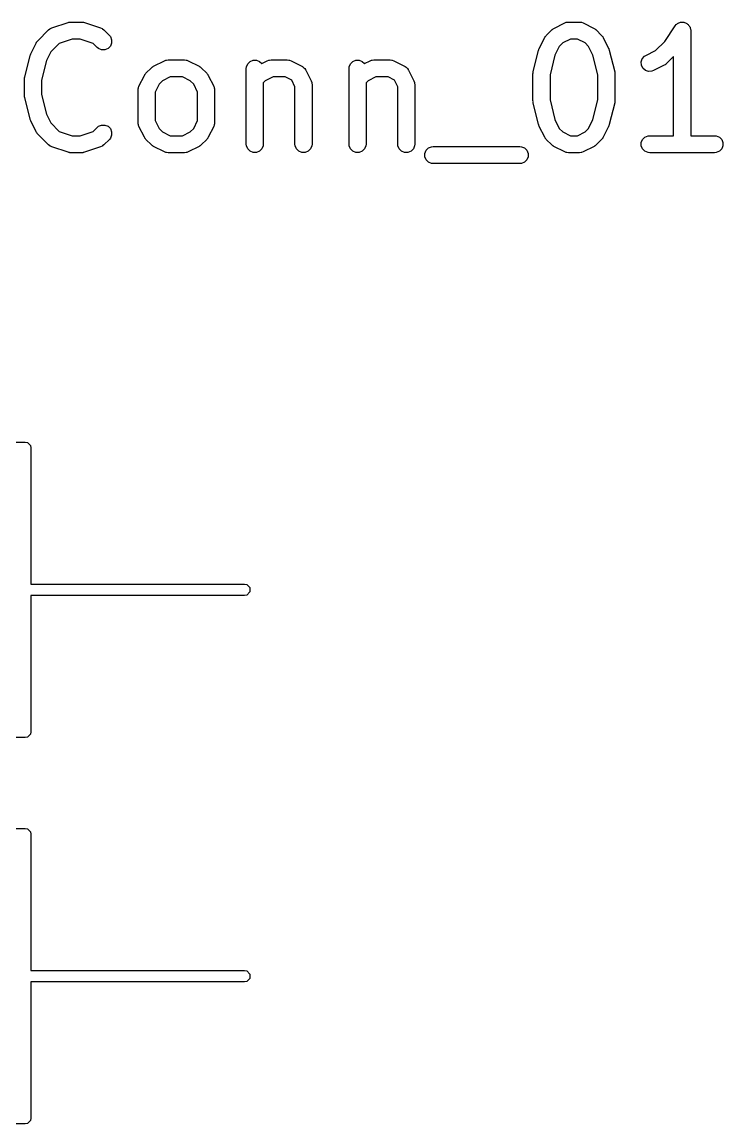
# Model space of a CAD drawing. Extents: x 2.7 to 14.1, y -9.5 to -1.1.
# Drawn here: x 9.9451 to 10.188, y -9.1758 to -8.7941 of the extents above; entities that cross this region are included whole.
import ezdxf

# ---------------------------------------------------------------- set-up
doc = ezdxf.new("R2010")
doc.units = 0
doc.header["$MEASUREMENT"] = 0
doc.layers.add('BLACK', color=7, linetype='CONTINUOUS')

msp = doc.modelspace()

# ---------------------------------------------------------------- linework, layer by layer
at = {"layer": 'BLACK', "linetype": 'CONTINUOUS'}
for p, q in [((9.95546, -8.79615), (9.96109, -8.79427)), ((9.96109, -8.79427), (9.96137, -8.79421)), ((9.96137, -8.79421), (9.96144, -8.79418)), ((9.96144, -8.79418), (9.96155, -8.79417)), ((9.96155, -8.79417), (9.96165, -8.79414)), ((9.96165, -8.79414), (9.96173, -8.79415)), ((9.96173, -8.79415), (9.96202, -8.79412)), ((9.96202, -8.79412), (9.96577, -8.79412)), ((9.96577, -8.79412), (9.96606, -8.79415)), ((9.96606, -8.79415), (9.96614, -8.79414)), ((9.96614, -8.79414), (9.96624, -8.79417)), ((9.96624, -8.79417), (9.96634, -8.79418)), ((9.96634, -8.79418), (9.96642, -8.79421)), ((9.96642, -8.79421), (9.9667, -8.79427)), ((9.9667, -8.79427), (9.97233, -8.79615)), ((10.13318, -8.79443), (10.13372, -8.79422)), ((10.13372, -8.79422), (10.13382, -8.79422)), ((10.13382, -8.79422), (10.13392, -8.79418)), ((10.13392, -8.79418), (10.1345, -8.79412)), ((10.1345, -8.79412), (10.13825, -8.79412)), ((10.13825, -8.79412), (10.13882, -8.79418)), ((10.13882, -8.79418), (10.13892, -8.79422)), ((10.13892, -8.79422), (10.13903, -8.79422)), ((10.13903, -8.79422), (10.13957, -8.79443)), ((10.17249, -8.79451), (10.17274, -8.79434)), ((10.17274, -8.79434), (10.17302, -8.79429)), ((10.17302, -8.79429), (10.17329, -8.79418)), ((10.17329, -8.79418), (10.17358, -8.79418)), ((10.17358, -8.79418), (10.17386, -8.79412)), ((10.17386, -8.79412), (10.17415, -8.79418)), ((10.17415, -8.79418), (10.17444, -8.79418)), ((10.17444, -8.79418), (10.17471, -8.79429)), ((10.17471, -8.79429), (10.17499, -8.79434)), ((10.17499, -8.79434), (10.17524, -8.7945)), ((9.95056, -8.80061), (9.95431, -8.79686)), ((9.95431, -8.79686), (9.95475, -8.79649)), ((9.95475, -8.79649), (9.95485, -8.79645)), ((9.95485, -8.79645), (9.95493, -8.79638)), ((9.95493, -8.79638), (9.95546, -8.79615)), ((9.97233, -8.79615), (9.97286, -8.79638)), ((9.97286, -8.79638), (9.97294, -8.79645)), ((9.97294, -8.79645), (9.97303, -8.79649)), ((9.97303, -8.79649), (9.97348, -8.79686)), ((9.97348, -8.79686), (9.97536, -8.79873)), ((10.12679, -8.79873), (10.12866, -8.79686)), ((10.12866, -8.79686), (10.12889, -8.79667)), ((10.12889, -8.79667), (10.12894, -8.79661)), ((10.12894, -8.79661), (10.12903, -8.79656)), ((10.12903, -8.79656), (10.12911, -8.79649)), ((10.12911, -8.79649), (10.12918, -8.79646)), ((10.12918, -8.79646), (10.12943, -8.79631)), ((10.12943, -8.79631), (10.13318, -8.79443)), ((10.13957, -8.79443), (10.14332, -8.79631)), ((10.14332, -8.79631), (10.14357, -8.79646)), ((10.14357, -8.79646), (10.14364, -8.79649)), ((10.14364, -8.79649), (10.14372, -8.79656)), ((10.14372, -8.79656), (10.14381, -8.79661)), ((10.14381, -8.79661), (10.14386, -8.79667)), ((10.14386, -8.79667), (10.14408, -8.79686)), ((10.14408, -8.79686), (10.14596, -8.79873)), ((10.16782, -8.80081), (10.17141, -8.79543)), ((10.17141, -8.79543), (10.17178, -8.79499)), ((10.17141, -8.79543), (10.17141, -8.79543)), ((10.17141, -8.79543), (10.17141, -8.79543)), ((10.17141, -8.79543), (10.17141, -8.79543)), ((10.17178, -8.79499), (10.17202, -8.79482)), ((10.17202, -8.79482), (10.17223, -8.79462)), ((10.17223, -8.79462), (10.17249, -8.79451)), ((10.17524, -8.7945), (10.17551, -8.79462)), ((10.17551, -8.79462), (10.17571, -8.79482)), ((10.17571, -8.79482), (10.17595, -8.79498)), ((10.17595, -8.79498), (10.17612, -8.79522)), ((10.17612, -8.79522), (10.17632, -8.79543)), ((10.17632, -8.79543), (10.17643, -8.7957)), ((10.17643, -8.7957), (10.17659, -8.79594)), ((10.17659, -8.79594), (10.17665, -8.79623)), ((10.17665, -8.79623), (10.17676, -8.7965)), ((10.17676, -8.7965), (10.17682, -8.79707)), ((10.17682, -8.79707), (10.17682, -8.79707)), ((10.17682, -8.79707), (10.17682, -8.79707)), ((10.17682, -8.79707), (10.17682, -8.79707)), ((10.17682, -8.79707), (10.17682, -8.83349)), ((9.94813, -8.80512), (9.95, -8.80138)), ((9.95, -8.80138), (9.95016, -8.80113)), ((9.95016, -8.80113), (9.95019, -8.80106)), ((9.95019, -8.80106), (9.95026, -8.80097)), ((9.95026, -8.80097), (9.95031, -8.80089)), ((9.95031, -8.80089), (9.95037, -8.80083)), ((9.95037, -8.80083), (9.95056, -8.80061)), ((9.95799, -8.80153), (9.95507, -8.80444)), ((9.9625, -8.80002), (9.95799, -8.80153)), ((9.96529, -8.80002), (9.9625, -8.80002)), ((9.9698, -8.80153), (9.96529, -8.80002)), ((9.97118, -8.80291), (9.9698, -8.80153)), ((9.97536, -8.79873), (9.97572, -8.79918)), ((9.97572, -8.79918), (9.97616, -8.80025)), ((9.97616, -8.8014), (9.97572, -8.80246)), ((9.97616, -8.80025), (9.97616, -8.8014)), ((10.12436, -8.80325), (10.12623, -8.7995)), ((10.12623, -8.7995), (10.12639, -8.79925)), ((10.12639, -8.79925), (10.12642, -8.79918)), ((10.12642, -8.79918), (10.12648, -8.7991)), ((10.12648, -8.7991), (10.12654, -8.79901)), ((10.12654, -8.79901), (10.1266, -8.79896)), ((10.1266, -8.79896), (10.12679, -8.79873)), ((10.1325, -8.80137), (10.1313, -8.80257)), ((10.13519, -8.80002), (10.1325, -8.80137)), ((10.13755, -8.80002), (10.13519, -8.80002)), ((10.14025, -8.80137), (10.13755, -8.80002)), ((10.14144, -8.80257), (10.14025, -8.80137)), ((10.14596, -8.79873), (10.14615, -8.79896)), ((10.14615, -8.79896), (10.1462, -8.79901)), ((10.1462, -8.79901), (10.14626, -8.7991)), ((10.14626, -8.7991), (10.14633, -8.79918)), ((10.14633, -8.79918), (10.14636, -8.79925)), ((10.14636, -8.79925), (10.14651, -8.7995)), ((10.14651, -8.7995), (10.14839, -8.80325)), ((10.16462, -8.80402), (10.16782, -8.80081)), ((9.94603, -8.81323), (9.94791, -8.80573)), ((9.94791, -8.80573), (9.94792, -8.80569)), ((9.94792, -8.80567), (9.94801, -8.80543)), ((9.94792, -8.80569), (9.94792, -8.80567)), ((9.94801, -8.80543), (9.9481, -8.80518)), ((9.9481, -8.80518), (9.94811, -8.80517)), ((9.94811, -8.80517), (9.94813, -8.80512)), ((9.95507, -8.80444), (9.95356, -8.80748)), ((9.97163, -8.80328), (9.97118, -8.80291)), ((9.97269, -8.80372), (9.97163, -8.80328)), ((9.97384, -8.80372), (9.97269, -8.80372)), ((9.97491, -8.80328), (9.97384, -8.80372)), ((9.97572, -8.80246), (9.97491, -8.80328)), ((10.12226, -8.81135), (10.12413, -8.80385)), ((10.12413, -8.80385), (10.12415, -8.80381)), ((10.12415, -8.80379), (10.12424, -8.80355)), ((10.12415, -8.80381), (10.12415, -8.80379)), ((10.12424, -8.80355), (10.12433, -8.80331)), ((10.12433, -8.80331), (10.12434, -8.80329)), ((10.12434, -8.80329), (10.12436, -8.80325)), ((10.12978, -8.8056), (10.12808, -8.81243)), ((10.1313, -8.80257), (10.12978, -8.8056)), ((10.14296, -8.8056), (10.14144, -8.80257)), ((10.14467, -8.81243), (10.14296, -8.8056)), ((10.14839, -8.80325), (10.1484, -8.80329)), ((10.1484, -8.80329), (10.14842, -8.80331)), ((10.14842, -8.80331), (10.1485, -8.80355)), ((10.1485, -8.80355), (10.14859, -8.80379)), ((10.14859, -8.80379), (10.1486, -8.80381)), ((10.1486, -8.80381), (10.14861, -8.80385)), ((10.14861, -8.80385), (10.15049, -8.81135)), ((10.16081, -8.80599), (10.1613, -8.80568)), ((10.1613, -8.80568), (10.16462, -8.80402)), ((9.95356, -8.80748), (9.95185, -8.81431)), ((9.99029, -8.80968), (9.99038, -8.80961)), ((9.99038, -8.80961), (9.99045, -8.80958)), ((9.99045, -8.80958), (9.9907, -8.80943)), ((9.9907, -8.80943), (9.99444, -8.80755)), ((9.99444, -8.80755), (9.99499, -8.80735)), ((9.99499, -8.80735), (9.99509, -8.80734)), ((9.99509, -8.80734), (9.99519, -8.8073)), ((9.99519, -8.8073), (9.99577, -8.80724)), ((9.99577, -8.80724), (10.00139, -8.80724)), ((10.00139, -8.80724), (10.00197, -8.8073)), ((10.00197, -8.8073), (10.00206, -8.80734)), ((10.00206, -8.80734), (10.00217, -8.80735)), ((10.00217, -8.80735), (10.00271, -8.80755)), ((10.00271, -8.80755), (10.00646, -8.80943)), ((10.00646, -8.80943), (10.00671, -8.80958)), ((10.00671, -8.80958), (10.00678, -8.80961)), ((10.00678, -8.80961), (10.00686, -8.80968)), ((10.02281, -8.81019), (10.02287, -8.80962)), ((10.02287, -8.80962), (10.02331, -8.80855)), ((10.02331, -8.80855), (10.02412, -8.80774)), ((10.02412, -8.80774), (10.02519, -8.8073)), ((10.02519, -8.8073), (10.02634, -8.8073)), ((10.02634, -8.8073), (10.0274, -8.80774)), ((10.0274, -8.80774), (10.02817, -8.8085)), ((10.02817, -8.8085), (10.03007, -8.80755)), ((10.03007, -8.80755), (10.03061, -8.80735)), ((10.03061, -8.80735), (10.03071, -8.80734)), ((10.03071, -8.80734), (10.03081, -8.8073)), ((10.03081, -8.8073), (10.03139, -8.80724)), ((10.03139, -8.80724), (10.03701, -8.80724)), ((10.03701, -8.80724), (10.03759, -8.8073)), ((10.03759, -8.8073), (10.03768, -8.80734)), ((10.03768, -8.80734), (10.03779, -8.80735)), ((10.03779, -8.80735), (10.03833, -8.80755)), ((10.03833, -8.80755), (10.04208, -8.80943)), ((10.04208, -8.80943), (10.04218, -8.80949)), ((10.04218, -8.80949), (10.04222, -8.8095)), ((10.04222, -8.8095), (10.04228, -8.80955)), ((10.04228, -8.80955), (10.04257, -8.80974)), ((10.05843, -8.81019), (10.05849, -8.80962)), ((10.05849, -8.80962), (10.05893, -8.80855)), ((10.05893, -8.80855), (10.05974, -8.80774)), ((10.05974, -8.80774), (10.06081, -8.8073)), ((10.06081, -8.8073), (10.06196, -8.8073)), ((10.06196, -8.8073), (10.06302, -8.80774)), ((10.06302, -8.80774), (10.06379, -8.8085)), ((10.06379, -8.8085), (10.06569, -8.80755)), ((10.06569, -8.80755), (10.06623, -8.80735)), ((10.06623, -8.80735), (10.06633, -8.80734)), ((10.06633, -8.80734), (10.06643, -8.8073)), ((10.06643, -8.8073), (10.06701, -8.80724)), ((10.06701, -8.80724), (10.07263, -8.80724)), ((10.07263, -8.80724), (10.07321, -8.8073)), ((10.07321, -8.8073), (10.0733, -8.80734)), ((10.0733, -8.80734), (10.07341, -8.80735)), ((10.07341, -8.80735), (10.07395, -8.80755)), ((10.07395, -8.80755), (10.0777, -8.80943)), ((10.0777, -8.80943), (10.0778, -8.80949)), ((10.0778, -8.80949), (10.07784, -8.8095)), ((10.07784, -8.8095), (10.0779, -8.80955)), ((10.0779, -8.80955), (10.07819, -8.80974)), ((10.15969, -8.80795), (10.16005, -8.80686)), ((10.15977, -8.8091), (10.15969, -8.80795)), ((10.16029, -8.81013), (10.15977, -8.8091)), ((10.16005, -8.80686), (10.16081, -8.80599)), ((10.16769, -8.80909), (10.16394, -8.81096)), ((10.16794, -8.80893), (10.16769, -8.80909)), ((10.16801, -8.8089), (10.16794, -8.80893)), ((10.16809, -8.80883), (10.16801, -8.8089)), ((10.16818, -8.80878), (10.16809, -8.80883)), ((10.16823, -8.80872), (10.16818, -8.80878)), ((10.16846, -8.80853), (10.16823, -8.80872)), ((10.17092, -8.80607), (10.16846, -8.80853)), ((10.17092, -8.83349), (10.17092, -8.80607)), ((9.94598, -8.81359), (9.946, -8.81337)), ((9.946, -8.81337), (9.94602, -8.81333)), ((9.94602, -8.81333), (9.94603, -8.81323)), ((9.98563, -8.81637), (9.9875, -8.81262)), ((9.9875, -8.81262), (9.98766, -8.81238)), ((9.98766, -8.81238), (9.98769, -8.8123)), ((9.98769, -8.8123), (9.98775, -8.81222)), ((9.98775, -8.81222), (9.98781, -8.81213)), ((9.98781, -8.81213), (9.98787, -8.81208)), ((9.98787, -8.81208), (9.98805, -8.81186)), ((9.98805, -8.81186), (9.98993, -8.80998)), ((9.98993, -8.80998), (9.99015, -8.8098)), ((9.99015, -8.8098), (9.99021, -8.80974)), ((9.99021, -8.80974), (9.99029, -8.80968)), ((9.99646, -8.81315), (9.99376, -8.8145)), ((10.00069, -8.81315), (9.99646, -8.81315)), ((10.00339, -8.8145), (10.00069, -8.81315)), ((10.00686, -8.80968), (10.00695, -8.80974)), ((10.00695, -8.80974), (10.007, -8.8098)), ((10.007, -8.8098), (10.00723, -8.80998)), ((10.00723, -8.80998), (10.0091, -8.81186)), ((10.0091, -8.81186), (10.00929, -8.81208)), ((10.00929, -8.81208), (10.00935, -8.81213)), ((10.00935, -8.81213), (10.0094, -8.81222)), ((10.0094, -8.81222), (10.00947, -8.8123)), ((10.00947, -8.8123), (10.0095, -8.81238)), ((10.0095, -8.81238), (10.00965, -8.81262)), ((10.00965, -8.81262), (10.01153, -8.81637)), ((10.02281, -8.83644), (10.02281, -8.81019)), ((10.03208, -8.81315), (10.02939, -8.8145)), ((10.03631, -8.81315), (10.03208, -8.81315)), ((10.03856, -8.81427), (10.03631, -8.81315)), ((10.04257, -8.80974), (10.04281, -8.81002)), ((10.04281, -8.81002), (10.04309, -8.81026)), ((10.04309, -8.81026), (10.04328, -8.81055)), ((10.04328, -8.81055), (10.04332, -8.81061)), ((10.04332, -8.81061), (10.04334, -8.81065)), ((10.04334, -8.81065), (10.0434, -8.81075)), ((10.0434, -8.81075), (10.04528, -8.8145)), ((10.05843, -8.83644), (10.05843, -8.81019)), ((10.0677, -8.81315), (10.06501, -8.8145)), ((10.07193, -8.81315), (10.0677, -8.81315)), ((10.07418, -8.81427), (10.07193, -8.81315)), ((10.07819, -8.80974), (10.07843, -8.81002)), ((10.07843, -8.81002), (10.07871, -8.81026)), ((10.07871, -8.81026), (10.0789, -8.81055)), ((10.0789, -8.81055), (10.07895, -8.81061)), ((10.07895, -8.81061), (10.07896, -8.81065)), ((10.07896, -8.81065), (10.07902, -8.81075)), ((10.07902, -8.81075), (10.0809, -8.8145)), ((10.12217, -8.81193), (10.12221, -8.81171)), ((10.12218, -8.81197), (10.12217, -8.81193)), ((10.12217, -8.81207), (10.12218, -8.81197)), ((10.12217, -8.82144), (10.12217, -8.81207)), ((10.12221, -8.81171), (10.12223, -8.81149)), ((10.12223, -8.81149), (10.12224, -8.81145)), ((10.12224, -8.81145), (10.12226, -8.81135)), ((10.12808, -8.81243), (10.12808, -8.82108)), ((10.14467, -8.82108), (10.14467, -8.81243)), ((10.15049, -8.81135), (10.1505, -8.81145)), ((10.1505, -8.81145), (10.15052, -8.81149)), ((10.15052, -8.81149), (10.15054, -8.81171)), ((10.15054, -8.81171), (10.15057, -8.81193)), ((10.15057, -8.81193), (10.15056, -8.81197)), ((10.15056, -8.81197), (10.15057, -8.81207)), ((10.15057, -8.81207), (10.15057, -8.82144)), ((10.16116, -8.81089), (10.16029, -8.81013)), ((10.16225, -8.81125), (10.16116, -8.81089)), ((10.1634, -8.81117), (10.16225, -8.81125)), ((10.16394, -8.81096), (10.1634, -8.81117)), ((9.94594, -8.81394), (9.94595, -8.81384)), ((9.94594, -8.81957), (9.94594, -8.81394)), ((9.94595, -8.8138), (9.94598, -8.81359)), ((9.94595, -8.81384), (9.94595, -8.8138)), ((9.95185, -8.81431), (9.95185, -8.81921)), ((9.98531, -8.81769), (9.98537, -8.81712)), ((9.98537, -8.81712), (9.98541, -8.81702)), ((9.98541, -8.81702), (9.98542, -8.81691)), ((9.98542, -8.81691), (9.98563, -8.81637)), ((9.99257, -8.81569), (9.99122, -8.81839)), ((9.99376, -8.8145), (9.99257, -8.81569)), ((10.00459, -8.81569), (10.00339, -8.8145)), ((10.00594, -8.81839), (10.00459, -8.81569)), ((10.01153, -8.81637), (10.01174, -8.81691)), ((10.01174, -8.81691), (10.01174, -8.81702)), ((10.01174, -8.81702), (10.01178, -8.81712)), ((10.01178, -8.81712), (10.01184, -8.81769)), ((10.02939, -8.8145), (10.02871, -8.81517)), ((10.02871, -8.81517), (10.02871, -8.83644)), ((10.03968, -8.81652), (10.03856, -8.81427)), ((10.03968, -8.83644), (10.03968, -8.81652)), ((10.04528, -8.8145), (10.04548, -8.81504)), ((10.04548, -8.81504), (10.04549, -8.81515)), ((10.04549, -8.81515), (10.04553, -8.81524)), ((10.04553, -8.81524), (10.04559, -8.81582)), ((10.04559, -8.81582), (10.04559, -8.83644)), ((10.06501, -8.8145), (10.06433, -8.81517)), ((10.06433, -8.81517), (10.06433, -8.83644)), ((10.0753, -8.81652), (10.07418, -8.81427)), ((10.0753, -8.83644), (10.0753, -8.81652)), ((10.0809, -8.8145), (10.0811, -8.81504)), ((10.0811, -8.81504), (10.08111, -8.81515)), ((10.08111, -8.81515), (10.08115, -8.81524)), ((10.08115, -8.81524), (10.08121, -8.81582)), ((10.08121, -8.81582), (10.08121, -8.83644)), ((9.94595, -8.81967), (9.94594, -8.81957)), ((9.94595, -8.81971), (9.94595, -8.81967)), ((9.94598, -8.81993), (9.94595, -8.81971)), ((9.946, -8.82014), (9.94598, -8.81993)), ((9.94602, -8.82019), (9.946, -8.82014)), ((9.94603, -8.82028), (9.94602, -8.82019)), ((9.94791, -8.82778), (9.94603, -8.82028)), ((9.95185, -8.81921), (9.95356, -8.82604)), ((9.98531, -8.82894), (9.98531, -8.81769)), ((9.99122, -8.81839), (9.99122, -8.82825)), ((10.00594, -8.82825), (10.00594, -8.81839)), ((10.01184, -8.81769), (10.01184, -8.82894)), ((10.12808, -8.82108), (10.12978, -8.82791)), ((10.14296, -8.82791), (10.14467, -8.82108)), ((10.12218, -8.82154), (10.12217, -8.82144)), ((10.12217, -8.82159), (10.12218, -8.82154)), ((10.12221, -8.8218), (10.12217, -8.82159)), ((10.12223, -8.82202), (10.12221, -8.8218)), ((10.12224, -8.82206), (10.12223, -8.82202)), ((10.12226, -8.82216), (10.12224, -8.82206)), ((10.12413, -8.82966), (10.12226, -8.82216)), ((10.15049, -8.82216), (10.14861, -8.82966)), ((10.1505, -8.82206), (10.15049, -8.82216)), ((10.15052, -8.82202), (10.1505, -8.82206)), ((10.15054, -8.8218), (10.15052, -8.82202)), ((10.15057, -8.82159), (10.15054, -8.8218)), ((10.15057, -8.82144), (10.15056, -8.82154)), ((10.15056, -8.82154), (10.15057, -8.82159)), ((9.94792, -8.82783), (9.94791, -8.82778)), ((9.94792, -8.82785), (9.94792, -8.82783)), ((9.94801, -8.82809), (9.94792, -8.82785)), ((9.9481, -8.82833), (9.94801, -8.82809)), ((9.94811, -8.82835), (9.9481, -8.82833)), ((9.94813, -8.82839), (9.94811, -8.82835)), ((9.95, -8.83214), (9.94813, -8.82839)), ((9.95356, -8.82604), (9.95507, -8.82907)), ((9.99122, -8.82825), (9.99257, -8.83094)), ((10.00459, -8.83094), (10.00594, -8.82825)), ((10.12978, -8.82791), (10.1313, -8.83094)), ((10.14144, -8.83094), (10.14296, -8.82791)), ((9.95016, -8.83239), (9.95, -8.83214)), ((9.95019, -8.83246), (9.95016, -8.83239)), ((9.95026, -8.83254), (9.95019, -8.83246)), ((9.95031, -8.83263), (9.95026, -8.83254)), ((9.95507, -8.82907), (9.95799, -8.83199)), ((9.95799, -8.83199), (9.9625, -8.83349)), ((9.96529, -8.83349), (9.9698, -8.83199)), ((9.9698, -8.83199), (9.97118, -8.8306)), ((9.97118, -8.8306), (9.97163, -8.83024)), ((9.97163, -8.83024), (9.97269, -8.8298)), ((9.97269, -8.8298), (9.97384, -8.8298)), ((9.97384, -8.8298), (9.97491, -8.83024)), ((9.97491, -8.83024), (9.97572, -8.83105)), ((9.97572, -8.83105), (9.97616, -8.83212)), ((9.97616, -8.83212), (9.97616, -8.83327)), ((9.98537, -8.82952), (9.98531, -8.82894)), ((9.98541, -8.82962), (9.98537, -8.82952)), ((9.98542, -8.82972), (9.98541, -8.82962)), ((9.98563, -8.83026), (9.98542, -8.82972)), ((9.9875, -8.83401), (9.98563, -8.83026)), ((9.99257, -8.83094), (9.99376, -8.83214)), ((9.99376, -8.83214), (9.99646, -8.83349)), ((10.00069, -8.83349), (10.00339, -8.83214)), ((10.00339, -8.83214), (10.00459, -8.83094)), ((10.01153, -8.83026), (10.00965, -8.83401)), ((10.01174, -8.82972), (10.01153, -8.83026)), ((10.01178, -8.82952), (10.01174, -8.82962)), ((10.01174, -8.82962), (10.01174, -8.82972)), ((10.01184, -8.82894), (10.01178, -8.82952)), ((10.12415, -8.8297), (10.12413, -8.82966)), ((10.12415, -8.82972), (10.12415, -8.8297)), ((10.12424, -8.82996), (10.12415, -8.82972)), ((10.12433, -8.8302), (10.12424, -8.82996)), ((10.12434, -8.83022), (10.12433, -8.8302)), ((10.12436, -8.83026), (10.12434, -8.83022)), ((10.12623, -8.83401), (10.12436, -8.83026)), ((10.1313, -8.83094), (10.1325, -8.83214)), ((10.1325, -8.83214), (10.13519, -8.83349)), ((10.13755, -8.83349), (10.14025, -8.83214)), ((10.14025, -8.83214), (10.14144, -8.83094)), ((10.14839, -8.83026), (10.14651, -8.83401)), ((10.1484, -8.83022), (10.14839, -8.83026)), ((10.14842, -8.8302), (10.1484, -8.83022)), ((10.1485, -8.82996), (10.14842, -8.8302)), ((10.14859, -8.82972), (10.1485, -8.82996)), ((10.1486, -8.8297), (10.14859, -8.82972)), ((10.14861, -8.82966), (10.1486, -8.8297)), ((9.95037, -8.83268), (9.95031, -8.83263)), ((9.95056, -8.83291), (9.95037, -8.83268)), ((9.95431, -8.83665), (9.95056, -8.83291)), ((9.9625, -8.83349), (9.96529, -8.83349)), ((9.97536, -8.83478), (9.97348, -8.83665)), ((9.97572, -8.83433), (9.97536, -8.83478)), ((9.97616, -8.83327), (9.97572, -8.83433)), ((9.98766, -8.83426), (9.9875, -8.83401)), ((9.98769, -8.83433), (9.98766, -8.83426)), ((9.98775, -8.83441), (9.98769, -8.83433)), ((9.98781, -8.8345), (9.98775, -8.83441)), ((9.98787, -8.83455), (9.98781, -8.8345)), ((9.98805, -8.83478), (9.98787, -8.83455)), ((9.98993, -8.83665), (9.98805, -8.83478)), ((9.99646, -8.83349), (10.00069, -8.83349)), ((10.0091, -8.83478), (10.00723, -8.83665)), ((10.00929, -8.83455), (10.0091, -8.83478)), ((10.00935, -8.8345), (10.00929, -8.83455)), ((10.0094, -8.83441), (10.00935, -8.8345)), ((10.00947, -8.83433), (10.0094, -8.83441)), ((10.0095, -8.83426), (10.00947, -8.83433)), ((10.00965, -8.83401), (10.0095, -8.83426)), ((10.12639, -8.83426), (10.12623, -8.83401)), ((10.12642, -8.83433), (10.12639, -8.83426)), ((10.12648, -8.83441), (10.12642, -8.83433)), ((10.12654, -8.8345), (10.12648, -8.83441)), ((10.1266, -8.83455), (10.12654, -8.8345)), ((10.12679, -8.83478), (10.1266, -8.83455)), ((10.12866, -8.83665), (10.12679, -8.83478)), ((10.13519, -8.83349), (10.13755, -8.83349)), ((10.14596, -8.83478), (10.14408, -8.83665)), ((10.14615, -8.83455), (10.14596, -8.83478)), ((10.1462, -8.8345), (10.14615, -8.83455)), ((10.14626, -8.83441), (10.1462, -8.8345)), ((10.14633, -8.83433), (10.14626, -8.83441)), ((10.14636, -8.83426), (10.14633, -8.83433)), ((10.14651, -8.83401), (10.14636, -8.83426)), ((10.15972, -8.83587), (10.16016, -8.8348)), ((10.15972, -8.83702), (10.15972, -8.83587)), ((10.16016, -8.8348), (10.16098, -8.83399)), ((10.16098, -8.83399), (10.16204, -8.83355)), ((10.16204, -8.83355), (10.16262, -8.83349)), ((10.16262, -8.83349), (10.17092, -8.83349)), ((10.17682, -8.83349), (10.18512, -8.83349)), ((10.18512, -8.83349), (10.18569, -8.83355)), ((10.18569, -8.83355), (10.18676, -8.83399)), ((10.18676, -8.83399), (10.18757, -8.8348)), ((10.18757, -8.8348), (10.18801, -8.83587)), ((10.18801, -8.83587), (10.18801, -8.83702)), ((9.95475, -8.83702), (9.95431, -8.83665)), ((9.95485, -8.83706), (9.95475, -8.83702)), ((9.95493, -8.83713), (9.95485, -8.83706)), ((9.95546, -8.83737), (9.95493, -8.83713)), ((9.96109, -8.83924), (9.95546, -8.83737)), ((9.96137, -8.83931), (9.96109, -8.83924)), ((9.96144, -8.83934), (9.96137, -8.83931)), ((9.96155, -8.83935), (9.96144, -8.83934)), ((9.96165, -8.83937), (9.96155, -8.83935)), ((9.96173, -8.83937), (9.96165, -8.83937)), ((9.96202, -8.83939), (9.96173, -8.83937)), ((9.96577, -8.83939), (9.96202, -8.83939)), ((9.96606, -8.83937), (9.96577, -8.83939)), ((9.96614, -8.83937), (9.96606, -8.83937)), ((9.96624, -8.83935), (9.96614, -8.83937)), ((9.96634, -8.83934), (9.96624, -8.83935)), ((9.96642, -8.83931), (9.96634, -8.83934)), ((9.9667, -8.83924), (9.96642, -8.83931)), ((9.97233, -8.83737), (9.9667, -8.83924)), ((9.97286, -8.83713), (9.97233, -8.83737)), ((9.97294, -8.83706), (9.97286, -8.83713)), ((9.97303, -8.83702), (9.97294, -8.83706)), ((9.97348, -8.83665), (9.97303, -8.83702)), ((9.99015, -8.83684), (9.98993, -8.83665)), ((9.99021, -8.8369), (9.99015, -8.83684)), ((9.99029, -8.83696), (9.99021, -8.8369)), ((9.99038, -8.83702), (9.99029, -8.83696)), ((9.99045, -8.83705), (9.99038, -8.83702)), ((9.9907, -8.83721), (9.99045, -8.83705)), ((9.99444, -8.83908), (9.9907, -8.83721)), ((9.99499, -8.83929), (9.99444, -8.83908)), ((9.99509, -8.8393), (9.99499, -8.83929)), ((9.99519, -8.83934), (9.99509, -8.8393)), ((9.99577, -8.83939), (9.99519, -8.83934)), ((10.00139, -8.83939), (9.99577, -8.83939)), ((10.00197, -8.83934), (10.00139, -8.83939)), ((10.00206, -8.8393), (10.00197, -8.83934)), ((10.00217, -8.83929), (10.00206, -8.8393)), ((10.00271, -8.83908), (10.00217, -8.83929)), ((10.00646, -8.83721), (10.00271, -8.83908)), ((10.00671, -8.83705), (10.00646, -8.83721)), ((10.00678, -8.83702), (10.00671, -8.83705)), ((10.00686, -8.83696), (10.00678, -8.83702)), ((10.00695, -8.8369), (10.00686, -8.83696)), ((10.007, -8.83684), (10.00695, -8.8369)), ((10.00723, -8.83665), (10.007, -8.83684)), ((10.02287, -8.83702), (10.02281, -8.83644)), ((10.02331, -8.83808), (10.02287, -8.83702)), ((10.02412, -8.8389), (10.02331, -8.83808)), ((10.02519, -8.83934), (10.02412, -8.8389)), ((10.02634, -8.83934), (10.02519, -8.83934)), ((10.0274, -8.8389), (10.02634, -8.83934)), ((10.02822, -8.83808), (10.0274, -8.8389)), ((10.02866, -8.83702), (10.02822, -8.83808)), ((10.02871, -8.83644), (10.02866, -8.83702)), ((10.03974, -8.83702), (10.03968, -8.83644)), ((10.04018, -8.83808), (10.03974, -8.83702)), ((10.04099, -8.8389), (10.04018, -8.83808)), ((10.04206, -8.83934), (10.04099, -8.8389)), ((10.04321, -8.83934), (10.04206, -8.83934)), ((10.04427, -8.8389), (10.04321, -8.83934)), ((10.04509, -8.83808), (10.04427, -8.8389)), ((10.04553, -8.83702), (10.04509, -8.83808)), ((10.04559, -8.83644), (10.04553, -8.83702)), ((10.05849, -8.83702), (10.05843, -8.83644)), ((10.05893, -8.83808), (10.05849, -8.83702)), ((10.05974, -8.8389), (10.05893, -8.83808)), ((10.06081, -8.83934), (10.05974, -8.8389)), ((10.06196, -8.83934), (10.06081, -8.83934)), ((10.06302, -8.8389), (10.06196, -8.83934)), ((10.06384, -8.83808), (10.06302, -8.8389)), ((10.06428, -8.83702), (10.06384, -8.83808)), ((10.06433, -8.83644), (10.06428, -8.83702)), ((10.07536, -8.83702), (10.0753, -8.83644)), ((10.0758, -8.83808), (10.07536, -8.83702)), ((10.07661, -8.8389), (10.0758, -8.83808)), ((10.07768, -8.83934), (10.07661, -8.8389)), ((10.07883, -8.83934), (10.07768, -8.83934)), ((10.0799, -8.8389), (10.07883, -8.83934)), ((10.08071, -8.83808), (10.0799, -8.8389)), ((10.08115, -8.83702), (10.08071, -8.83808)), ((10.08121, -8.83644), (10.08115, -8.83702)), ((10.08473, -8.83962), (10.08517, -8.83855)), ((10.08473, -8.84077), (10.08473, -8.83962)), ((10.08517, -8.83855), (10.08599, -8.83774)), ((10.08599, -8.83774), (10.08705, -8.8373)), ((10.08705, -8.8373), (10.08763, -8.83724)), ((10.08763, -8.83724), (10.11762, -8.83724)), ((10.11762, -8.83724), (10.1182, -8.8373)), ((10.1182, -8.8373), (10.11927, -8.83774)), ((10.11927, -8.83774), (10.12008, -8.83855)), ((10.12008, -8.83855), (10.12052, -8.83962)), ((10.12052, -8.83962), (10.12052, -8.84077)), ((10.12889, -8.83684), (10.12866, -8.83665)), ((10.12894, -8.8369), (10.12889, -8.83684)), ((10.12903, -8.83696), (10.12894, -8.8369)), ((10.12911, -8.83702), (10.12903, -8.83696)), ((10.12918, -8.83705), (10.12911, -8.83702)), ((10.12943, -8.83721), (10.12918, -8.83705)), ((10.13318, -8.83908), (10.12943, -8.83721)), ((10.13372, -8.83929), (10.13318, -8.83908)), ((10.13382, -8.8393), (10.13372, -8.83929)), ((10.13392, -8.83934), (10.13382, -8.8393)), ((10.1345, -8.83939), (10.13392, -8.83934)), ((10.13825, -8.83939), (10.1345, -8.83939)), ((10.13882, -8.83934), (10.13825, -8.83939)), ((10.13892, -8.8393), (10.13882, -8.83934)), ((10.13903, -8.83929), (10.13892, -8.8393)), ((10.13957, -8.83908), (10.13903, -8.83929)), ((10.14332, -8.83721), (10.13957, -8.83908)), ((10.14357, -8.83705), (10.14332, -8.83721)), ((10.14364, -8.83702), (10.14357, -8.83705)), ((10.14372, -8.83696), (10.14364, -8.83702)), ((10.14381, -8.8369), (10.14372, -8.83696)), ((10.14386, -8.83684), (10.14381, -8.8369)), ((10.14408, -8.83665), (10.14386, -8.83684)), ((10.16016, -8.83808), (10.15972, -8.83702)), ((10.16098, -8.8389), (10.16016, -8.83808)), ((10.16204, -8.83934), (10.16098, -8.8389)), ((10.16262, -8.83939), (10.16204, -8.83934)), ((10.18512, -8.83939), (10.16262, -8.83939)), ((10.18569, -8.83934), (10.18512, -8.83939)), ((10.18676, -8.8389), (10.18569, -8.83934)), ((10.18757, -8.83808), (10.18676, -8.8389)), ((10.18801, -8.83702), (10.18757, -8.83808)), ((10.08517, -8.84183), (10.08473, -8.84077)), ((10.08599, -8.84265), (10.08517, -8.84183)), ((10.08705, -8.84309), (10.08599, -8.84265)), ((10.08763, -8.84314), (10.08705, -8.84309)), ((10.11762, -8.84314), (10.08763, -8.84314)), ((10.1182, -8.84309), (10.11762, -8.84314)), ((10.11927, -8.84265), (10.1182, -8.84309)), ((10.12008, -8.84183), (10.11927, -8.84265)), ((10.12052, -8.84077), (10.12008, -8.84183)), ((9.69819, -8.9396), (9.94622, -8.9396)), ((9.94622, -8.9396), (9.94698, -8.93975)), ((9.94698, -8.93975), (9.94804, -8.94081)), ((9.94804, -8.94081), (9.94819, -8.94157)), ((9.94819, -8.94157), (9.94819, -8.98881)), ((9.94819, -8.98881), (10.02221, -8.98881)), ((10.02221, -8.98881), (10.02296, -8.98896)), ((10.02296, -8.98896), (10.02403, -8.99003)), ((10.02221, -8.99275), (9.94819, -8.99275)), ((9.94819, -8.99275), (9.94819, -9.03999)), ((10.02296, -8.9926), (10.02221, -8.99275)), ((10.02403, -8.99153), (10.02296, -8.9926)), ((10.02403, -8.99003), (10.02403, -8.99153)), ((9.94622, -9.04196), (9.85947, -9.04196)), ((9.94698, -9.04181), (9.94622, -9.04196)), ((9.94804, -9.04075), (9.94698, -9.04181)), ((9.94819, -9.03999), (9.94804, -9.04075)), ((9.69819, -9.07346), (9.94622, -9.07346)), ((9.94622, -9.07346), (9.94698, -9.07361)), ((9.94698, -9.07361), (9.94804, -9.07467)), ((9.94804, -9.07467), (9.94819, -9.07543)), ((9.94819, -9.07543), (9.94819, -9.12267)), ((9.94819, -9.12267), (10.02221, -9.12267)), ((10.02221, -9.12267), (10.02296, -9.12282)), ((10.02296, -9.12282), (10.02403, -9.12388)), ((10.02403, -9.12539), (10.02296, -9.12646)), ((10.02403, -9.12388), (10.02403, -9.12539)), ((10.02221, -9.12661), (9.94819, -9.12661)), ((9.94819, -9.12661), (9.94819, -9.17385)), ((10.02296, -9.12646), (10.02221, -9.12661)), ((9.94622, -9.17582), (9.69819, -9.17582)), ((9.94698, -9.17567), (9.94622, -9.17582)), ((9.94804, -9.1746), (9.94698, -9.17567)), ((9.94819, -9.17385), (9.94804, -9.1746))]:
    msp.add_line(p, q, dxfattribs=at)

doc.saveas('drawing.dxf')
